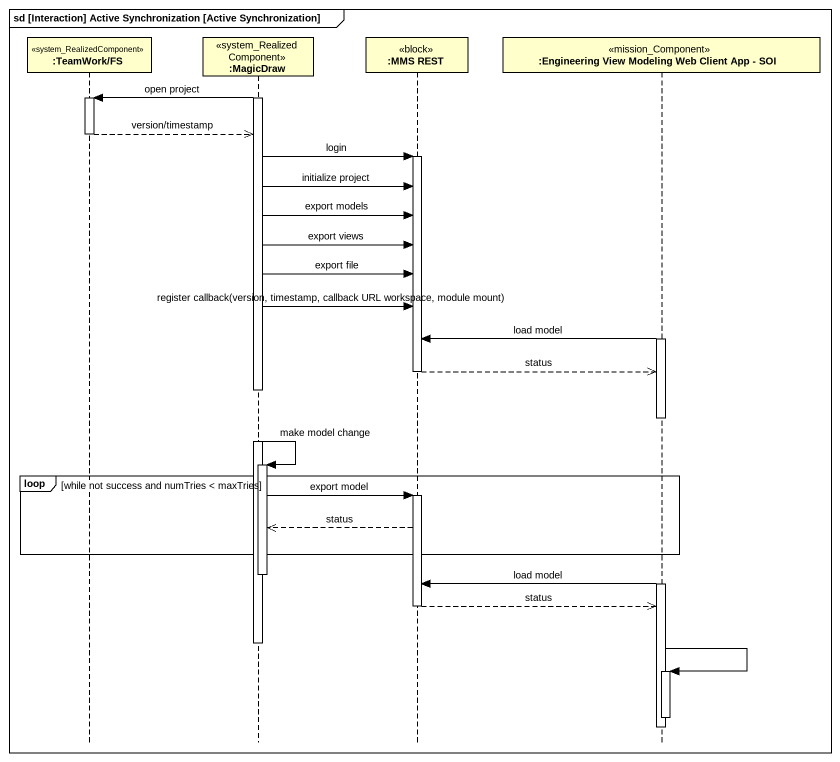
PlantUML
@startuml
mainframe sd [Interaction] Active Synchronization [Active Synchronization]
hide footbox
participant ":TeamWork/FS" as TeamWork_FS <<system_RealizedComponent>>
participant ":MagicDraw" as MagicDraw <<system_RealizedComponent>>
participant ":MMS REST" as MMS_REST <<block>>
participant ":Engineering View Modeling Web Client App - SOI" as Engineering_View_Modeling <<mission_Component>>

activate MagicDraw
MagicDraw -> TeamWork_FS : open project
activate TeamWork_FS
TeamWork_FS -->> MagicDraw : version/timestamp
deactivate TeamWork_FS
MagicDraw -> MMS_REST : login
activate MMS_REST
MagicDraw -> MMS_REST : initialize project
MagicDraw -> MMS_REST : export models
MagicDraw -> MMS_REST : export views
MagicDraw -> MMS_REST : export file
MagicDraw -> MMS_REST : register callback(version, timestamp, callback URL workspace, module mount)
activate Engineering_View_Modeling
Engineering_View_Modeling -> MMS_REST : load model
MMS_REST -->> Engineering_View_Modeling : status
deactivate MMS_REST
deactivate Engineering_View_Modeling
MagicDraw -> MagicDraw : make model change
activate MagicDraw
loop while not success and numTries < maxTries
  MagicDraw -> MMS_REST : export model
  activate MMS_REST
  MMS_REST -->> MagicDraw : status
end
deactivate MagicDraw
activate Engineering_View_Modeling
Engineering_View_Modeling -> MMS_REST : load model
MMS_REST -->> Engineering_View_Modeling : status
deactivate MMS_REST
deactivate MagicDraw
Engineering_View_Modeling -> Engineering_View_Modeling
activate Engineering_View_Modeling
deactivate Engineering_View_Modeling
deactivate Engineering_View_Modeling
@enduml
